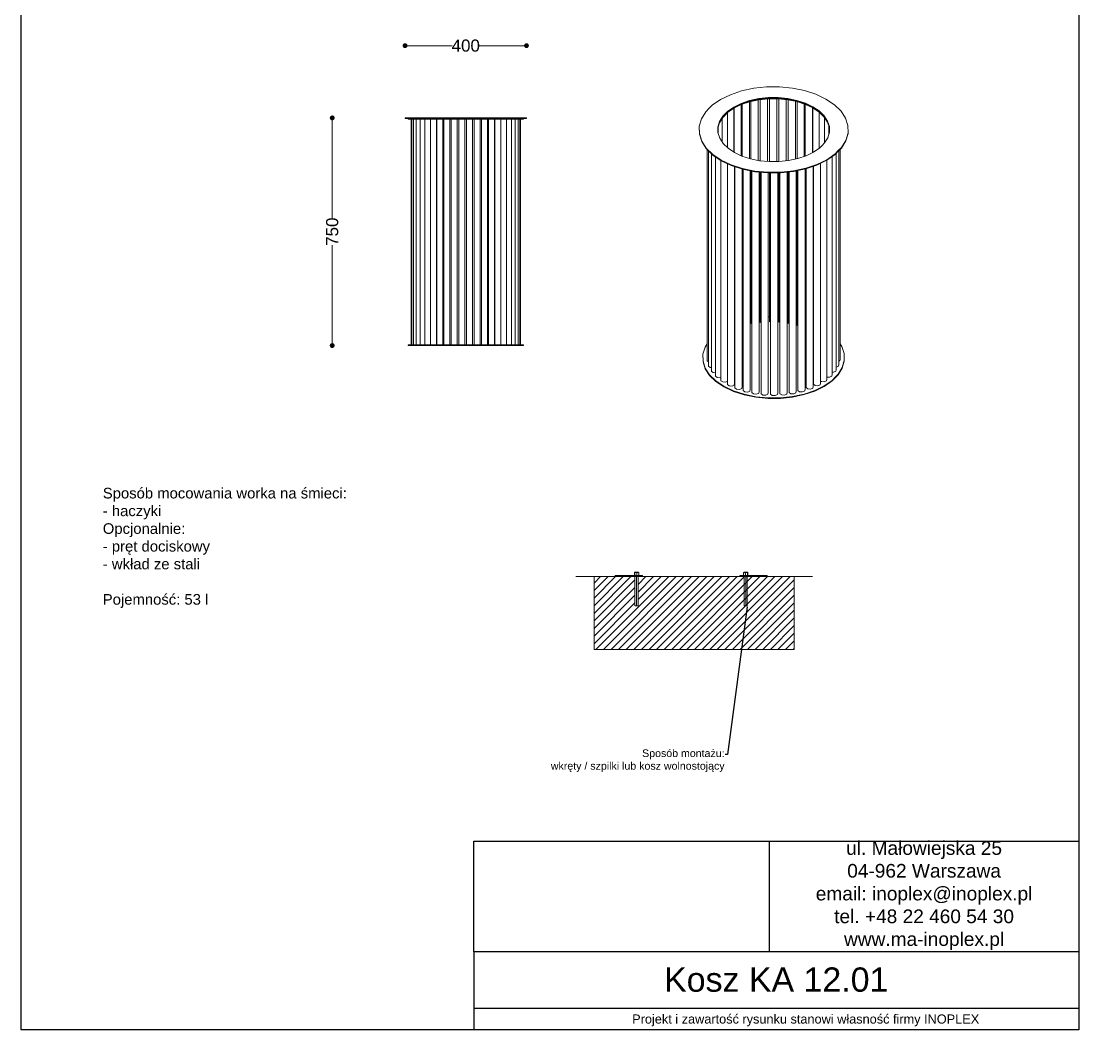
# Model space of a CAD drawing. Header units: millimetres. Extents: x 10346 to 13832, y 18098 to 23546.
# Drawn here: x 10346 to 13832, y 18098 to 21422 of the extents above; entities that cross this region are included whole.
import ezdxf
from ezdxf import colors
from ezdxf.entities.mleader import LeaderData, LeaderLine
from ezdxf.math import Vec2, Vec3

# ---------------------------------------------------------------- set-up
doc = ezdxf.new("R2010")
doc.units = ezdxf.units.MM
doc.header["$LTSCALE"] = 3
for name, color, linetype in [('0 @ 1', 7, 'Continuous'), ('Konstrukcja - Stropy', 7, 'Continuous'), ('Konstrukcja - Słupy', 7, 'Continuous'), ('kosz dno', 7, 'Continuous'), ('kosz pierscien górny', 7, 'Continuous')]:
    doc.layers.add(name, color=color, linetype=linetype)
for name, color, linetype, lineweight in [('Konstrukcja - Stropy_Nr_pióra__1', 7, 'Continuous', 13), ('Konstrukcja - Słupy_Nr_pióra__1', 7, 'Continuous', 13), ('kosz dno_Nr_pióra__1', 7, 'Continuous', 13), ('kosz pierscien górny_Nr_pióra__1', 7, 'Continuous', 13), ('Krawędzie widoczneARTUR', 7, 'Continuous', 50), ('stal', 7, 'Continuous', 20)]:
    doc.layers.add(name, color=color, linetype=linetype, lineweight=lineweight)
doc.styles.get("Standard").update_dxf_attribs({"font": 'arial.ttf'})
doc.dimstyles.new('MATEUSZ 2', dxfattribs={"dimtxt": 40, "dimasz": 16, "dimexe": 0.18, "dimexo": 0.0625, "dimgap": 0.09, "dimtad": 0, "dimdec": 0, "dimdsep": 46, "dimtxsty": 'Standard', "dimblk": 'DOT', "dimcen": 0.09, "dimse1": 1, "dimse2": 1, "dimadec": 0, "dimazin": 0, "dimtfac": 1, "dimtdec": 0, "dimtofl": 0, "dimtmove": 0, "dimatfit": 3, "dimfxl": 0, "dimtolj": 1, "dimtzin": 0, "dimlwd": 9, "dimlwe": 9, "dimarcsym": 0})
picture_1 = doc.add_image_def('image1.png', size_in_pixel=(179, 67))

# ---------------------------------------------------------------- blocks, each defined once
blk = doc.blocks.new('ElemPrzekroju_2')
at = {"layer": 'Konstrukcja - Słupy_Nr_pióra__1', "linetype": 'Continuous'}
blk.add_line((20868, 7231.4), (20868, 7115.8), dxfattribs=at)
blk = doc.blocks.new('ElemPrzekroju_3')
at = {"layer": 'Konstrukcja - Słupy_Nr_pióra__1', "linetype": 'Continuous'}
blk.add_line((20889, 7246), (20889, 7101.1), dxfattribs=at)
blk = doc.blocks.new('ElemPrzekroju_4')
at = {"layer": 'Konstrukcja - Słupy_Nr_pióra__1', "linetype": 'Continuous'}
for p, q in [((20913.2, 7257.8), (20913.2, 7089.3)), ((20889.6, 7246.2), (20889.6, 7100.7))]:
    blk.add_line(p, q, dxfattribs=at)
blk = doc.blocks.new('ElemPrzekroju_5')
at = {"layer": 'Konstrukcja - Słupy_Nr_pióra__1', "linetype": 'Continuous'}
for p, q in [((20916.4, 7258.9), (20916.4, 7088)), ((20940, 7266.8), (20940, 7080.3)), ((20916.4, 7045.5), (20916.4, 6530.8))]:
    blk.add_line(p, q, dxfattribs=at)
blk = doc.blocks.new('ElemPrzekroju_6')
at = {"layer": 'Konstrukcja - Słupy_Nr_pióra__1', "linetype": 'Continuous'}
for p, q in [((20945.3, 7268), (20945.3, 7078.8)), ((20968.9, 7273.1), (20968.9, 7074)), ((20945.3, 7039.5), (20945.3, 6537.5))]:
    blk.add_line(p, q, dxfattribs=at)
blk = doc.blocks.new('ElemPrzekroju_7')
at = {"layer": 'Konstrukcja - Słupy_Nr_pióra__1', "linetype": 'Continuous'}
for p, q in [((20975.6, 7274), (20975.6, 7072.8)), ((20999.2, 7276.5), (20999.2, 7070.5)), ((20975.6, 7035.2), (20975.6, 6541.6))]:
    blk.add_line(p, q, dxfattribs=at)
blk = doc.blocks.new('ElemPrzekroju_8')
at = {"layer": 'Konstrukcja - Słupy_Nr_pióra__1', "linetype": 'Continuous'}
for p, q in [((21006.6, 7276.9), (21006.6, 7069.9)), ((21030.2, 7277), (21030.2, 7070)), ((21006.6, 7032.8), (21006.6, 6543.1))]:
    blk.add_line(p, q, dxfattribs=at)
blk = doc.blocks.new('ElemPrzekroju_9')
at = {"layer": 'Konstrukcja - Słupy_Nr_pióra__1', "linetype": 'Continuous'}
for p, q in [((21037.6, 7276.7), (21037.6, 7070.1)), ((21061.2, 7274.4), (21061.2, 7072.6)), ((21037.6, 7032.9), (21037.6, 6541.9))]:
    blk.add_line(p, q, dxfattribs=at)
blk = doc.blocks.new('ElemPrzekroju_10')
at = {"layer": 'Konstrukcja - Słupy_Nr_pióra__1', "linetype": 'Continuous'}
for p, q in [((21068, 7273.6), (21068, 7073.3)), ((21091.6, 7268.8), (21091.6, 7078.2)), ((21068, 7035.6), (21068, 6538))]:
    blk.add_line(p, q, dxfattribs=at)
blk = doc.blocks.new('ElemPrzekroju_11')
at = {"layer": 'Konstrukcja - Słupy_Nr_pióra__1', "linetype": 'Continuous'}
for p, q in [((21097.1, 7267.6), (21097.1, 7079.4)), ((21120.7, 7259.9), (21120.7, 7087.1)), ((21097.1, 7039.9), (21097.1, 6531.6))]:
    blk.add_line(p, q, dxfattribs=at)
blk = doc.blocks.new('ElemPrzekroju_12')
at = {"layer": 'Konstrukcja - Słupy_Nr_pióra__1', "linetype": 'Continuous'}
for p, q in [((21124.1, 7258.8), (21124.1, 7088.3)), ((21147.7, 7247.7), (21147.7, 7099.4)), ((21124.1, 7045.7), (21124.1, 6522.8))]:
    blk.add_line(p, q, dxfattribs=at)
blk = doc.blocks.new('ElemPrzekroju_13')
at = {"layer": 'Konstrukcja - Słupy_Nr_pióra__1', "linetype": 'Continuous'}
blk.add_line((21148.6, 7247.3), (21148.6, 7099.8), dxfattribs=at)
blk = doc.blocks.new('ElemPrzekroju_14')
at = {"layer": 'Konstrukcja - Słupy_Nr_pióra__1', "linetype": 'Continuous'}
blk.add_line((21170, 7233), (21170, 7114.1), dxfattribs=at)
blk = doc.blocks.new('ElemPrzekroju_15')
at = {"layer": 'Konstrukcja - Słupy_Nr_pióra__1', "linetype": 'Continuous'}
blk.add_line((21187.7, 7215.1), (21187.7, 7131.4), dxfattribs=at)
blk = doc.blocks.new('ElemPrzekroju_16')
at = {"layer": 'Konstrukcja - Słupy_Nr_pióra__1', "linetype": 'Continuous'}
blk.add_line((21201.4, 7188.3), (21201.4, 7158.8), dxfattribs=at)
blk = doc.blocks.new('ElemPrzekroju_17')
at = {"layer": 'Konstrukcja - Słupy_Nr_pióra__1', "linetype": 'Continuous'}
blk.add_line((21239.5, 7110.7), (21239.5, 6419.3), dxfattribs=at)
blk = doc.blocks.new('ElemPrzekroju_18')
at = {"layer": 'Konstrukcja - Słupy_Nr_pióra__1', "linetype": 'Continuous'}
blk.add_line((21235.1, 7106.2), (21235.1, 6401.6), dxfattribs=at)
blk = doc.blocks.new('ElemPrzekroju_19')
at = {"layer": 'Konstrukcja - Słupy_Nr_pióra__1', "linetype": 'Continuous'}
blk.add_line((21226.2, 7097.1), (21226.2, 6384.5), dxfattribs=at)
blk = doc.blocks.new('ElemPrzekroju_20')
at = {"layer": 'Konstrukcja - Słupy_Nr_pióra__1', "linetype": 'Continuous'}
blk.add_line((21212.9, 7086.7), (21212.9, 6368.3), dxfattribs=at)
blk = doc.blocks.new('ElemPrzekroju_21')
at = {"layer": 'Konstrukcja - Słupy_Nr_pióra__1', "linetype": 'Continuous'}
blk.add_line((21195.6, 7074.7), (21195.6, 6353.5), dxfattribs=at)
blk = doc.blocks.new('ElemPrzekroju_22')
at = {"layer": 'Konstrukcja - Słupy_Nr_pióra__1', "linetype": 'Continuous'}
for p, q in [((21151, 7054.6), (21151, 6336.5)), ((21174.6, 7064.3), (21174.6, 6340.3))]:
    blk.add_line(p, q, dxfattribs=at)
blk = doc.blocks.new('ElemPrzekroju_23')
at = {"layer": 'Konstrukcja - Słupy_Nr_pióra__1', "linetype": 'Continuous'}
for p, q in [((21126.8, 7046.4), (21126.8, 6325.3)), ((21150.4, 7054.4), (21150.4, 6329))]:
    blk.add_line(p, q, dxfattribs=at)
blk = doc.blocks.new('ElemPrzekroju_24')
at = {"layer": 'Konstrukcja - Słupy_Nr_pióra__1', "linetype": 'Continuous'}
for p, q in [((21100, 7040.5), (21100, 6316.2)), ((21123.6, 7045.6), (21123.6, 6320))]:
    blk.add_line(p, q, dxfattribs=at)
blk = doc.blocks.new('ElemPrzekroju_25')
at = {"layer": 'Konstrukcja - Słupy_Nr_pióra__1', "linetype": 'Continuous'}
for p, q in [((21071.1, 7035.9), (21071.1, 6309.6)), ((21094.7, 7039.4), (21094.7, 6313.3))]:
    blk.add_line(p, q, dxfattribs=at)
blk = doc.blocks.new('ElemPrzekroju_26')
at = {"layer": 'Konstrukcja - Słupy_Nr_pióra__1', "linetype": 'Continuous'}
for p, q in [((21040.8, 7032.9), (21040.8, 6305.5)), ((21064.4, 7035.2), (21064.4, 6309.2))]:
    blk.add_line(p, q, dxfattribs=at)
blk = doc.blocks.new('ElemPrzekroju_27')
at = {"layer": 'Konstrukcja - Słupy_Nr_pióra__1', "linetype": 'Continuous'}
for p, q in [((21009.8, 7032.8), (21009.8, 6304)), ((21033.4, 7032.9), (21033.4, 6307.8))]:
    blk.add_line(p, q, dxfattribs=at)
blk = doc.blocks.new('ElemPrzekroju_28')
at = {"layer": 'Konstrukcja - Słupy_Nr_pióra__1', "linetype": 'Continuous'}
for p, q in [((20978.7, 7034.9), (20978.7, 6305.2)), ((21002.3, 7032.8), (21002.3, 6308.9))]:
    blk.add_line(p, q, dxfattribs=at)
blk = doc.blocks.new('ElemPrzekroju_29')
at = {"layer": 'Konstrukcja - Słupy_Nr_pióra__1', "linetype": 'Continuous'}
for p, q in [((20948.3, 7038.8), (20948.3, 6309)), ((20972, 7035.5), (20972, 6312.8))]:
    blk.add_line(p, q, dxfattribs=at)
blk = doc.blocks.new('ElemPrzekroju_30')
at = {"layer": 'Konstrukcja - Słupy_Nr_pióra__1', "linetype": 'Continuous'}
for p, q in [((20919.3, 7044.8), (20919.3, 6315.4)), ((20942.9, 7040), (20942.9, 6319.2))]:
    blk.add_line(p, q, dxfattribs=at)
blk = doc.blocks.new('ElemPrzekroju_31')
at = {"layer": 'Konstrukcja - Słupy_Nr_pióra__1', "linetype": 'Continuous'}
for p, q in [((20892.2, 7053.4), (20892.2, 6324.3)), ((20915.8, 7045.7), (20915.8, 6328))]:
    blk.add_line(p, q, dxfattribs=at)
blk = doc.blocks.new('ElemPrzekroju_32')
at = {"layer": 'Konstrukcja - Słupy_Nr_pióra__1', "linetype": 'Continuous'}
for p, q in [((20867.7, 7063.3), (20867.7, 6335.3)), ((20891.4, 7053.7), (20891.4, 6339))]:
    blk.add_line(p, q, dxfattribs=at)
blk = doc.blocks.new('ElemPrzekroju_33')
at = {"layer": 'Konstrukcja - Słupy_Nr_pióra__1', "linetype": 'Continuous'}
blk.add_line((20846.4, 7073.6), (20846.4, 6348.3), dxfattribs=at)
blk = doc.blocks.new('ElemPrzekroju_34')
at = {"layer": 'Konstrukcja - Słupy_Nr_pióra__1', "linetype": 'Continuous'}
blk.add_line((20828.7, 7085.5), (20828.7, 6363), dxfattribs=at)
blk = doc.blocks.new('ElemPrzekroju_35')
at = {"layer": 'Konstrukcja - Słupy_Nr_pióra__1', "linetype": 'Continuous'}
blk.add_line((20815, 7096.2), (20815, 6379), dxfattribs=at)
blk = doc.blocks.new('ElemPrzekroju_36')
at = {"layer": 'Konstrukcja - Słupy_Nr_pióra__1', "linetype": 'Continuous'}
blk.add_line((20805.6, 7105.4), (20805.6, 6396), dxfattribs=at)
blk = doc.blocks.new('ElemPrzekroju_37')
at = {"layer": 'Konstrukcja - Słupy_Nr_pióra__1', "linetype": 'Continuous'}
blk.add_line((20800.7, 7110.2), (20800.7, 6413.7), dxfattribs=at)
blk = doc.blocks.new('ElemPrzekroju_38')
at = {"layer": 'Konstrukcja - Słupy_Nr_pióra__1', "linetype": 'Continuous'}
blk.add_line((20800.4, 7110.4), (20800.4, 6431.5), dxfattribs=at)
blk = doc.blocks.new('ElemPrzekroju_39')
at = {"layer": 'Konstrukcja - Słupy_Nr_pióra__1', "linetype": 'Continuous'}
blk.add_line((20837.4, 7184.1), (20837.4, 7162.3), dxfattribs=at)
blk = doc.blocks.new('ElemPrzekroju_40')
at = {"layer": 'Konstrukcja - Słupy_Nr_pióra__1', "linetype": 'Continuous'}
blk.add_line((20850.7, 7212.9), (20850.7, 7134.3), dxfattribs=at)
blk = doc.blocks.new('ElemPrzekroju_41')
at = {"layer": 'kosz dno_Nr_pióra__1', "linetype": 'Continuous'}
for p, q in [((20975.6, 6556.6), (20972, 6556.2)), ((21006.6, 6559), (21002.3, 6558.9)), ((21037.6, 6559.1), (21033.4, 6559.1)), ((21068, 6556.2), (21064.4, 6556.6)), ((20892.2, 6519.8), (20891.4, 6520.5)), ((20916.4, 6545.4), (20915.8, 6545.2)), ((20919.3, 6528.7), (20916.4, 6530.8)), ((20945.3, 6552), (20942.9, 6551.5)), ((20948.3, 6535.2), (20945.3, 6537.5)), ((20978.7, 6539.3), (20975.6, 6541.6)), ((21009.8, 6540.7), (21006.6, 6543.1)), ((21040.8, 6539.5), (21037.6, 6541.9)), ((21071.1, 6535.8), (21068, 6538)), ((21097.1, 6551.5), (21094.7, 6551.9)), ((21100, 6529.5), (21097.1, 6531.6)), ((21124.1, 6545.1), (21123.6, 6545.3)), ((21126.8, 6520.9), (21124.1, 6522.8)), ((21151, 6510.1), (21150.4, 6510.5)), ((20793.9, 6459.1), (20787.1, 6436.1)), ((20800.4, 6469.7), (20793.9, 6459.1)), ((21245.1, 6461.1), (21239.5, 6469.8)), ((21252.5, 6438.1), (21245.1, 6461.1)), ((20787.1, 6436.1), (20787.4, 6412.7)), ((20787.1, 6434.1), (20787.1, 6436.1)), ((20787.1, 6434.1), (20787.4, 6410.7)), ((20787.4, 6412.7), (20794.8, 6389.7)), ((20800.7, 6431.4), (20800.4, 6431.6)), ((20805.6, 6410.1), (20800.7, 6413.7)), ((21238.4, 6413.9), (21235.1, 6412.5)), ((21239.5, 6419.3), (21238.4, 6413.9)), ((21246.1, 6391.7), (21252.8, 6414.8)), ((21246.1, 6389.7), (21252.8, 6412.7)), ((21252.8, 6414.8), (21252.5, 6438.1)), ((21252.8, 6412.7), (21252.8, 6414.8)), ((20787.4, 6410.7), (20794.8, 6387.7)), ((20794.8, 6389.7), (20809, 6367.8)), ((20794.8, 6387.7), (20809, 6365.8)), ((20811.3, 6391.8), (20805.6, 6396)), ((20815, 6391.5), (20811.3, 6391.8)), ((20820.7, 6374.8), (20815, 6379)), ((21225, 6379.1), (21217.6, 6375.8)), ((21226.2, 6384.5), (21225, 6379.1)), ((21226.6, 6392.9), (21226.2, 6393)), ((21234, 6396.2), (21226.6, 6392.9)), ((21232.4, 6369.7), (21246.1, 6391.7)), ((21232.4, 6367.7), (21246.1, 6389.7)), ((21235.1, 6401.6), (21234, 6396.2)), ((20809, 6367.8), (20829.7, 6347.6)), ((20809, 6365.8), (20829.7, 6345.6)), ((20828.7, 6374.2), (20820.7, 6374.8)), ((20834.4, 6358.7), (20828.7, 6363)), ((20829.7, 6347.6), (20856.1, 6329.9)), ((20829.7, 6345.6), (20856.1, 6327.8)), ((20843.7, 6358.1), (20834.4, 6358.7)), ((20846.4, 6359.3), (20843.7, 6358.1)), ((20852.2, 6344), (20846.4, 6348.3)), ((20861.5, 6343.4), (20852.2, 6344)), ((20867.7, 6346.2), (20861.5, 6343.4)), ((21177.7, 6345.5), (21174.6, 6347.8)), ((21187, 6344.8), (21177.7, 6345.5)), ((21186.4, 6331.3), (21212.4, 6349.3)), ((21186.4, 6329.3), (21212.4, 6347.3)), ((21194.4, 6348.1), (21187, 6344.8)), ((21195.6, 6353.5), (21194.4, 6348.1)), ((21204.4, 6359.7), (21195.6, 6360.3)), ((21211.7, 6363), (21204.4, 6359.7)), ((21212.9, 6368.3), (21211.7, 6363)), ((21212.4, 6349.3), (21222.4, 6359.5)), ((21212.4, 6347.3), (21222.4, 6357.5)), ((21217.6, 6375.8), (21212.9, 6376.2)), ((21222.4, 6359.5), (21232.4, 6369.7)), ((21222.4, 6357.5), (21232.4, 6367.7)), ((20856.1, 6329.9), (20887.5, 6315)), ((20856.1, 6327.8), (20887.5, 6313)), ((20873.5, 6331), (20867.7, 6335.3)), ((20882.8, 6330.4), (20873.5, 6331)), ((20890.2, 6333.7), (20882.8, 6330.4)), ((20887.5, 6315), (20922.9, 6303.4)), ((20887.5, 6313), (20922.9, 6301.4)), ((20891.4, 6339), (20890.2, 6333.7)), ((20898, 6320), (20892.2, 6324.3)), ((20907.3, 6319.4), (20898, 6320)), ((20914.7, 6322.7), (20907.3, 6319.4)), ((20915.8, 6328), (20914.7, 6322.7)), ((20925.1, 6311.2), (20919.3, 6315.4)), ((20934.4, 6310.5), (20925.1, 6311.2)), ((20941.7, 6313.8), (20934.4, 6310.5)), ((20942.9, 6319.2), (20941.7, 6313.8)), ((20954.1, 6304.8), (20948.3, 6309)), ((20972, 6312.8), (20970.8, 6307.4)), ((21002.3, 6308.9), (21001.2, 6303.6)), ((21064.4, 6309.2), (21063.3, 6303.9)), ((21076.8, 6305.3), (21071.1, 6309.6)), ((21094.7, 6313.3), (21093.5, 6308)), ((21105.7, 6312), (21100, 6316.2)), ((21115, 6311.3), (21105.7, 6312)), ((21122.4, 6314.6), (21115, 6311.3)), ((21120.3, 6304.3), (21155.4, 6316.2)), ((21120.3, 6302.3), (21155.4, 6314.1)), ((21123.6, 6320), (21122.4, 6314.6)), ((21132.5, 6321.1), (21126.8, 6325.3)), ((21141.9, 6320.4), (21132.5, 6321.1)), ((21149.2, 6323.7), (21141.9, 6320.4)), ((21150.4, 6329), (21149.2, 6323.7)), ((21156.7, 6332.3), (21151, 6336.5)), ((21155.4, 6316.2), (21186.4, 6331.3)), ((21155.4, 6314.1), (21186.4, 6329.3)), ((21166, 6331.6), (21156.7, 6332.3)), ((21173.4, 6334.9), (21166, 6331.6)), ((21174.6, 6340.3), (21173.4, 6334.9)), ((20922.9, 6303.4), (20961.3, 6295.6)), ((20922.9, 6301.4), (20961.3, 6293.6)), ((20963.4, 6304.1), (20954.1, 6304.8)), ((20961.3, 6295.6), (21001.4, 6291.7)), ((20961.3, 6293.6), (21001.4, 6289.7)), ((20970.8, 6307.4), (20963.4, 6304.1)), ((20984.5, 6301), (20978.7, 6305.2)), ((20993.8, 6300.3), (20984.5, 6301)), ((21001.2, 6303.6), (20993.8, 6300.3)), ((21001.4, 6291.7), (21042.1, 6291.9)), ((21001.4, 6289.7), (21042.1, 6289.9)), ((21015.5, 6299.8), (21009.8, 6304)), ((21024.8, 6299.1), (21015.5, 6299.8)), ((21032.2, 6302.4), (21024.8, 6299.1)), ((21033.4, 6307.8), (21032.2, 6302.4)), ((21046.6, 6301.2), (21040.8, 6305.5)), ((21042.1, 6291.9), (21082.2, 6296.1)), ((21042.1, 6289.9), (21082.2, 6294.1)), ((21055.9, 6300.6), (21046.6, 6301.2)), ((21063.3, 6303.9), (21055.9, 6300.6)), ((21086.1, 6304.7), (21076.8, 6305.3)), ((21082.2, 6296.1), (21120.3, 6304.3)), ((21082.2, 6294.1), (21120.3, 6302.3)), ((21093.5, 6308), (21086.1, 6304.7))]:
    blk.add_line(p, q, dxfattribs=at)
blk = doc.blocks.new('ElemPrzekroju_42')
at = {"layer": 'kosz pierscien górny_Nr_pióra__1', "linetype": 'Continuous'}
for p, q in [((20888.6, 7245.8), (20913, 7257.7)), ((20913, 7257.7), (20940.8, 7267.1)), ((20940.8, 7267.1), (20970.9, 7273.5)), ((20970.9, 7273.5), (21002.5, 7276.9)), ((21002.5, 7276.9), (21034.6, 7277)), ((21034.6, 7277), (21066.3, 7273.9)), ((21066.3, 7273.9), (21096.6, 7267.8)), ((21096.6, 7267.8), (21124.6, 7258.7)), ((21124.6, 7258.7), (21149.4, 7246.9)), ((20841.5, 7198.1), (20852.3, 7215.5)), ((20852.3, 7215.5), (20860.2, 7223.5)), ((20860.2, 7223.5), (20868.1, 7231.5)), ((20868.1, 7231.5), (20888.6, 7245.8)), ((21149.4, 7246.9), (21170.2, 7232.9)), ((21170.2, 7232.9), (21186.5, 7216.9)), ((21186.5, 7216.9), (21197.7, 7199.7)), ((20836.2, 7180.1), (20841.5, 7198.1)), ((21197.7, 7199.7), (21203.6, 7181.5)), ((21203.6, 7181.5), (21203.8, 7166.9))]:
    blk.add_line(p, q, dxfattribs=at)
blk = doc.blocks.new('ElemPrzekroju_43')
at = {"layer": 'Konstrukcja - Stropy_Nr_pióra__1', "linetype": 'Continuous'}
for p, q in [((20844.8, 7274.5), (20877.4, 7290.5)), ((20877.4, 7290.5), (20914.4, 7303)), ((20914.4, 7303), (20954.5, 7311.5)), ((20954.5, 7311.5), (20996.7, 7316)), ((20996.7, 7316), (21039.5, 7316.2)), ((21039.5, 7316.2), (21081.8, 7312.1)), ((21081.8, 7312.1), (21122.2, 7303.9)), ((21122.2, 7303.9), (21159.5, 7291.7)), ((21159.5, 7291.7), (21192.5, 7276.1)), ((20806.9, 7244.9), (20817.5, 7255.6)), ((20817.5, 7255.6), (20844.8, 7274.5)), ((20888.6, 7249.8), (20868.1, 7235.5)), ((20913, 7261.7), (20888.6, 7249.8)), ((20913, 7259.7), (20888.6, 7247.8)), ((20940.8, 7271.1), (20913, 7261.7)), ((20940.8, 7269.1), (20913, 7259.7)), ((20970.9, 7277.5), (20940.8, 7271.1)), ((20970.9, 7275.5), (20940.8, 7269.1)), ((21002.5, 7280.9), (20970.9, 7277.5)), ((21002.5, 7278.9), (20970.9, 7275.5)), ((21034.6, 7281), (21002.5, 7280.9)), ((21034.6, 7279), (21002.5, 7278.9)), ((21066.3, 7278), (21034.6, 7281)), ((21066.3, 7275.9), (21034.6, 7279)), ((21096.6, 7271.8), (21066.3, 7278)), ((21096.6, 7269.8), (21066.3, 7275.9)), ((21124.6, 7262.7), (21096.6, 7271.8)), ((21124.6, 7260.7), (21096.6, 7269.8)), ((21149.4, 7250.9), (21124.6, 7262.7)), ((21149.4, 7248.9), (21124.6, 7260.7)), ((21170.2, 7236.9), (21149.4, 7250.9)), ((21192.5, 7276.1), (21220.3, 7257.3)), ((21220.3, 7257.3), (21242, 7236.1)), ((20782, 7211), (20796.3, 7234.1)), ((20796.3, 7234.1), (20806.9, 7244.9)), ((20852.3, 7219.5), (20841.5, 7202.1)), ((20852.3, 7217.5), (20841.5, 7200.1)), ((20860.2, 7227.5), (20852.3, 7219.5)), ((20860.2, 7225.5), (20852.3, 7217.5)), ((20868.1, 7235.5), (20860.2, 7227.5)), ((20868.1, 7233.5), (20860.2, 7225.5)), ((20888.6, 7247.8), (20868.1, 7233.5)), ((21170.2, 7234.9), (21149.4, 7248.9)), ((21186.5, 7221), (21170.2, 7236.9)), ((21186.5, 7219), (21170.2, 7234.9)), ((21197.7, 7203.7), (21186.5, 7221)), ((21197.7, 7201.7), (21186.5, 7219)), ((21242, 7236.1), (21257, 7213.1)), ((20774.9, 7186.7), (20782, 7211)), ((20775.2, 7162.1), (20774.9, 7186.7)), ((20774.9, 7186.7), (20774.9, 7184.7)), ((20775.2, 7160.1), (20774.9, 7184.7)), ((20841.5, 7202.1), (20836.2, 7183.9)), ((20841.5, 7200.1), (20836.2, 7182)), ((20836.2, 7183.9), (20836.4, 7165.4)), ((21203.6, 7185.5), (21197.7, 7203.7)), ((21203.6, 7183.5), (21197.7, 7201.7)), ((21203.8, 7167.1), (21203.6, 7185.5)), ((21203.8, 7167), (21203.6, 7183.5)), ((21257, 7213.1), (21264.8, 7188.9)), ((21264.8, 7188.9), (21265.1, 7164.3)), ((20783, 7137.9), (20775.2, 7162.1)), ((20783, 7135.9), (20775.2, 7160.1)), ((20836.4, 7165.4), (20842.2, 7147.3)), ((20842.2, 7147.3), (20853.5, 7130)), ((21187.7, 7131.5), (21198.5, 7148.9)), ((21198.5, 7148.9), (21203.8, 7167.1)), ((21265.1, 7164.3), (21258, 7140)), ((21265.1, 7162.3), (21258, 7138)), ((21265.1, 7164.3), (21265.1, 7162.3)), ((20797.9, 7114.8), (20783, 7137.9)), ((20797.9, 7112.8), (20783, 7135.9)), ((20819.7, 7093.6), (20797.9, 7114.8)), ((20819.7, 7091.6), (20797.9, 7112.8)), ((20853.5, 7130), (20869.7, 7114.1)), ((20869.7, 7114.1), (20890.6, 7100)), ((21151.4, 7101.2), (21171.9, 7115.4)), ((21171.9, 7115.4), (21179.8, 7123.4)), ((21179.8, 7123.4), (21187.7, 7131.5)), ((21243.6, 7116.8), (21233.1, 7106.1)), ((21243.6, 7114.8), (21233.1, 7104.1)), ((21258, 7140), (21243.6, 7116.8)), ((21258, 7138), (21243.6, 7114.8)), ((20847.5, 7074.9), (20819.7, 7093.6)), ((20847.5, 7072.9), (20819.7, 7091.6)), ((20880.5, 7059.2), (20847.5, 7074.9)), ((20890.6, 7100), (20915.4, 7088.3)), ((20915.4, 7088.3), (20943.3, 7079.2)), ((20943.3, 7079.2), (20973.6, 7073)), ((21069.1, 7073.4), (21099.2, 7079.9)), ((21099.2, 7079.9), (21126.9, 7089.2)), ((21126.9, 7089.2), (21151.4, 7101.2)), ((21195.2, 7076.4), (21162.6, 7060.5)), ((21222.5, 7095.4), (21195.2, 7076.4)), ((21222.5, 7093.4), (21195.2, 7074.4)), ((21233.1, 7106.1), (21222.5, 7095.4)), ((21233.1, 7104.1), (21222.5, 7093.4)), ((20880.5, 7057.2), (20847.5, 7072.9)), ((20917.8, 7047.1), (20880.5, 7059.2)), ((20917.8, 7045.1), (20880.5, 7057.2)), ((20958.2, 7038.8), (20917.8, 7047.1)), ((20958.2, 7036.8), (20917.8, 7045.1)), ((20973.6, 7073), (21005.3, 7069.9)), ((21005.3, 7069.9), (21037.5, 7070.1)), ((21037.5, 7070.1), (21069.1, 7073.4)), ((21125.6, 7048), (21085.5, 7039.4)), ((21125.6, 7046), (21085.5, 7037.4)), ((21162.6, 7060.5), (21125.6, 7048)), ((21162.6, 7058.5), (21125.6, 7046)), ((21195.2, 7074.4), (21162.6, 7058.5)), ((21000.4, 7034.8), (20958.2, 7038.8)), ((21000.4, 7032.8), (20958.2, 7036.8)), ((21043.3, 7034.9), (21000.4, 7034.8)), ((21043.3, 7032.9), (21000.4, 7032.8)), ((21085.5, 7039.4), (21043.3, 7034.9)), ((21085.5, 7037.4), (21043.3, 7032.9))]:
    blk.add_line(p, q, dxfattribs=at)
blk = doc.blocks.new('_Dot')
at = {"color": 0, "linetype": 'ByBlock', "lineweight": -2}
blk.add_line((-0.5, 0), (-1, 0), dxfattribs=at)
at = {"color": 0, "linetype": 'ByBlock', "const_width": 0.5}
blk.add_lwpolyline([(-0.25, 0, 1), (0.25, 0, 1)], format="xyb", close=True, dxfattribs=at)
blk = doc.blocks.new('*D59')
at = {"color": 0, "lineweight": 9}
for p, q in [((11627.4, 21340.9), (11766.3, 21340.9)), ((11995.4, 21340.9), (11856.4, 21340.9))]:
    blk.add_line(p, q, dxfattribs=at)
at = {"layer": 'Defpoints', "color": 0}
for p in [(12011.4, 21340.9), (11611.4, 21103), (12011.4, 21103)]:
    blk.add_point(p, dxfattribs=at)
at = {"color": 0, "lineweight": 9, "xscale": 16, "yscale": 16, "zscale": 16, "rotation": 180}
blk.add_blockref('_Dot', (11611.4, 21340.9), dxfattribs=at)
at = {"color": 0, "lineweight": 9, "xscale": 16, "yscale": 16, "zscale": 16}
blk.add_blockref('_Dot', (12011.4, 21340.9), dxfattribs=at)
at = {"color": 0, "insert": (11811.4, 21340.9), "char_height": 40, "attachment_point": 5}
blk.add_mtext('\\A1;400', dxfattribs=at)
blk = doc.blocks.new('*D60')
at = {"color": 0, "lineweight": 9}
for p, q in [((11371.4, 21087), (11371.4, 20772.1)), ((11371.4, 20369), (11371.4, 20684))]:
    blk.add_line(p, q, dxfattribs=at)
at = {"layer": 'Defpoints', "color": 0}
for p in [(11611.4, 21103), (11371.4, 20353), (11611.4, 20353)]:
    blk.add_point(p, dxfattribs=at)
at = {"color": 0, "lineweight": 9, "xscale": 16, "yscale": 16, "zscale": 16}
for p, rotation in [((11371.4, 21103), 90), ((11371.4, 20353), 270)]:
    blk.add_blockref('_Dot', p, dxfattribs=dict(at, rotation=rotation))
at = {"color": 0, "insert": (11371.4, 20728), "char_height": 40, "attachment_point": 5, "rotation": 90}
blk.add_mtext('\\A1;750', dxfattribs=at)

msp = doc.modelspace()

# ---------------------------------------------------------------- hatches: boundary and pattern name
at = {"lineweight": 9}
h = msp.add_hatch(dxfattribs=at)
h.set_pattern_fill('JIS_WOOD', color=256, scale=25)
h.set_pattern_definition([(45, (9792.212, 17628.812), (-12.5, 12.5), [])])
h.paths.add_polyline_path([(12748.7, 19591.8), (12734, 19591.8), (12394, 19591.8), (12379.3, 19591.8), (12379.3, 19495.7), (12369, 19495.8), (12369, 19591.8), (12314, 19591.8), (12234, 19591.8), (12234, 19351.8), (12894, 19351.8), (12894, 19591.8), (12814, 19591.8), (12759, 19591.8), (12759, 19591.8), (12748.7, 19591.8)])

# ---------------------------------------------------------------- linework, layer by layer
for p, q in [((12314, 19591.8), (12174, 19591.8)), ((12314, 19591.8), (12234, 19591.8)), ((12234, 19591.8), (12234, 19351.8)), ((12354, 19594.8), (12304, 19594.8)), ((12304, 19594.8), (12304, 19591.8)), ((12314, 19594.8), (12354, 19594.8)), ((12314, 19594.8), (12394, 19594.8)), ((12394, 19591.8), (12314, 19591.8)), ((12394, 19594.8), (12394, 19591.8)), ((12394, 19594.8), (12394, 19591.8)), ((12394, 19591.8), (12734, 19591.8)), ((12754, 19594.8), (12714, 19594.8)), ((12714, 19594.8), (12714, 19591.8)), ((12804, 19594.8), (12724, 19594.8)), ((12724, 19591.8), (12804, 19591.8)), ((12794, 19594.8), (12744, 19594.8)), ((12764, 19594.8), (12804, 19594.8)), ((12804, 19591.8), (12804, 19594.8)), ((12804, 19591.8), (12954, 19591.8)), ((12814, 19591.8), (12894, 19591.8)), ((12894, 19591.8), (12894, 19351.8)), ((12232.9, 19351.8), (12894, 19351.8))]:
    msp.add_line(p, q, dxfattribs=at)
for p, q in [((11837.6, 18355.6), (11837.6, 18720.2)), ((12031.5, 18720.2), (13831.5, 18720.2)), ((13831.5, 18720.2), (13831.5, 18355.6)), ((11837.6, 18355.6), (11837.6, 18098.5)), ((13831.5, 18355.6), (12031.5, 18355.6)), ((13831.3, 18169), (11837.6, 18169))]:
    msp.add_line(p, q)
msp.add_lwpolyline([(10346.4, 23546), (13831.5, 23546), (13831.5, 18098.5), (10346.4, 18098.5)], close=True)
at = {"layer": 'Konstrukcja - Stropy_Nr_pióra__1', "linetype": 'Continuous'}
for p, q in [((11611.4, 21103), (11611.4, 21101)), ((11617.4, 21103), (11611.4, 21103)), ((11617.4, 21101), (11611.4, 21101)), ((11629.4, 21103), (11617.4, 21103)), ((11629.4, 21101), (11617.4, 21101)), ((11646.9, 21103), (11629.4, 21103)), ((11646.9, 21101), (11629.4, 21101)), ((11669.4, 21103), (11646.9, 21103)), ((11669.4, 21101), (11646.9, 21101)), ((11696.2, 21103), (11669.4, 21103)), ((11696.2, 21101), (11669.4, 21101)), ((11726.5, 21103), (11696.2, 21103)), ((11726.5, 21101), (11696.2, 21101)), ((11759.4, 21103), (11726.5, 21103)), ((11759.4, 21101), (11726.5, 21101)), ((11793.9, 21103), (11759.4, 21103)), ((11793.9, 21101), (11759.4, 21101)), ((11828.8, 21103), (11793.9, 21103)), ((11828.8, 21101), (11793.9, 21101)), ((11863.3, 21103), (11828.8, 21103)), ((11863.3, 21101), (11828.8, 21101)), ((11896.2, 21103), (11863.3, 21103)), ((11896.2, 21101), (11863.3, 21101)), ((11926.5, 21103), (11896.2, 21103)), ((11926.5, 21101), (11896.2, 21101)), ((11953.3, 21103), (11926.5, 21103)), ((11953.3, 21101), (11926.5, 21101)), ((11975.8, 21103), (11953.3, 21103)), ((11975.8, 21101), (11953.3, 21101)), ((11993.3, 21103), (11975.8, 21103)), ((11993.3, 21101), (11975.8, 21101)), ((12005.3, 21103), (11993.3, 21103)), ((12005.3, 21101), (11993.3, 21101)), ((12011.4, 21103), (12005.3, 21103)), ((12011.4, 21101), (12005.3, 21101)), ((12011.4, 21103), (12011.4, 21101))]:
    msp.add_line(p, q, dxfattribs=at)
at = {"layer": 'Konstrukcja - Słupy_Nr_pióra__1', "linetype": 'Continuous'}
for p, q in [((11631.4, 21099), (11631.4, 20355)), ((11633.2, 21099), (11633.2, 20355)), ((11638.9, 21099), (11638.9, 20355)), ((11648.2, 21099), (11648.2, 20355)), ((11660.9, 21099), (11660.9, 20355)), ((11676.7, 21099), (11676.7, 20355)), ((11695.4, 21099), (11695.4, 20355)), ((11715.4, 21099), (11715.4, 20355)), ((11716.4, 21099), (11716.4, 20355)), ((11736.4, 21099), (11736.4, 20355)), ((11739.2, 21099), (11739.2, 20355)), ((11759.2, 21099), (11759.2, 20355)), ((11763.5, 21099), (11763.5, 20355)), ((11783.5, 21099), (11783.5, 20355)), ((11788.6, 21099), (11788.6, 20355)), ((11808.6, 21099), (11808.6, 20355)), ((11814.1, 21099), (11814.1, 20355)), ((11834.1, 21099), (11834.1, 20355)), ((11839.2, 21099), (11839.2, 20355)), ((11859.2, 21099), (11859.2, 20355)), ((11863.5, 21099), (11863.5, 20355)), ((11883.5, 21099), (11883.5, 20355)), ((11886.4, 21099), (11886.4, 20355)), ((11906.4, 21099), (11906.4, 20355)), ((11907.3, 21099), (11907.3, 20355)), ((11927.3, 21099), (11927.3, 20355)), ((11946, 21099), (11946, 20355)), ((11961.8, 21099), (11961.8, 20355)), ((11974.5, 21099), (11974.5, 20355)), ((11983.8, 21099), (11983.8, 20355)), ((11989.5, 21099), (11989.5, 20355)), ((11991.4, 21099), (11991.4, 20355))]:
    msp.add_line(p, q, dxfattribs=at)
at = {"layer": 'kosz dno_Nr_pióra__1', "linetype": 'Continuous'}
for p, q in [((11621.4, 20355), (11627.1, 20355)), ((11621.4, 20353), (11621.4, 20355)), ((11627.1, 20355), (11638.5, 20355)), ((11638.5, 20355), (11655.1, 20355)), ((11655.1, 20355), (11676.5, 20355)), ((11676.5, 20355), (11702, 20355)), ((11702, 20355), (11730.7, 20355)), ((11730.7, 20355), (11762, 20355)), ((11762, 20355), (11794.7, 20355)), ((11794.7, 20355), (11828, 20355)), ((11828, 20355), (11860.7, 20355)), ((11860.7, 20355), (11892, 20355)), ((11892, 20355), (11920.7, 20355)), ((11920.7, 20355), (11946.2, 20355)), ((11946.2, 20355), (11967.6, 20355)), ((11967.6, 20355), (11984.2, 20355)), ((11984.2, 20355), (11995.6, 20355)), ((11995.6, 20355), (12001.4, 20355)), ((12001.4, 20353), (12001.4, 20355)), ((11621.4, 20353), (11627.1, 20353)), ((11627.1, 20353), (11638.5, 20353)), ((11638.5, 20353), (11655.1, 20353)), ((11655.1, 20353), (11676.5, 20353)), ((11676.5, 20353), (11702, 20353)), ((11702, 20353), (11730.7, 20353)), ((11730.7, 20353), (11762, 20353)), ((11762, 20353), (11794.7, 20353)), ((11794.7, 20353), (11828, 20353)), ((11828, 20353), (11860.7, 20353)), ((11860.7, 20353), (11892, 20353)), ((11892, 20353), (11920.7, 20353)), ((11920.7, 20353), (11946.2, 20353)), ((11946.2, 20353), (11967.6, 20353)), ((11967.6, 20353), (11984.2, 20353)), ((11984.2, 20353), (11995.6, 20353)), ((11995.6, 20353), (12001.4, 20353))]:
    msp.add_line(p, q, dxfattribs=at)
at = {"layer": 'kosz pierscien górny_Nr_pióra__1', "linetype": 'Continuous'}
for p, q in [((11621.4, 21099), (11621.4, 21101)), ((11621.4, 21099), (11627.1, 21099)), ((11627.1, 21099), (11638.5, 21099)), ((11638.5, 21099), (11655.1, 21099)), ((11655.1, 21099), (11676.5, 21099)), ((11676.5, 21099), (11702, 21099)), ((11702, 21099), (11730.7, 21099)), ((11730.7, 21099), (11762, 21099)), ((11762, 21099), (11794.7, 21099)), ((11794.7, 21099), (11828, 21099)), ((11828, 21099), (11860.7, 21099)), ((11860.7, 21099), (11892, 21099)), ((11892, 21099), (11920.7, 21099)), ((11920.7, 21099), (11946.2, 21099)), ((11946.2, 21099), (11967.6, 21099)), ((11967.6, 21099), (11984.2, 21099)), ((11984.2, 21099), (11995.6, 21099)), ((11995.6, 21099), (12001.4, 21099)), ((12001.4, 21099), (12001.4, 21101))]:
    msp.add_line(p, q, dxfattribs=at)
at = {"layer": 'Krawędzie widoczneARTUR', "lineweight": 9}
for p, q in [((12364, 19595.8), (12384.3, 19595.8)), ((12364, 19595.8), (12364, 19594.8)), ((12367.2, 19596.5), (12367.2, 19603.5)), ((12368, 19606), (12379.9, 19606)), ((12368.3, 19596.5), (12368.3, 19603.5)), ((12369.3, 19595.8), (12369.3, 19594.8)), ((12375.4, 19596.5), (12375.4, 19603.5)), ((12379.9, 19606), (12380.5, 19606)), ((12381.3, 19596.5), (12381.3, 19603.5)), ((12744, 19595.8), (12723.7, 19595.8)), ((12726.8, 19596.5), (12726.8, 19603.5)), ((12728.1, 19606), (12727.6, 19606)), ((12740.1, 19606), (12728.1, 19606)), ((12732.7, 19596.5), (12732.7, 19603.5)), ((12738.7, 19595.8), (12738.7, 19594.8)), ((12739.7, 19596.5), (12739.7, 19603.5)), ((12740.8, 19596.5), (12740.8, 19603.5)), ((12744, 19595.8), (12744, 19594.8))]:
    msp.add_line(p, q, dxfattribs=at)
at = {"layer": 'Krawędzie widoczneARTUR', "lineweight": 9, "flags": 128}
for points in [[(12367.2, 19603.5), (12367.3, 19603.9), (12367.3, 19604.2), (12367.3, 19604.5), (12367.4, 19604.8), (12367.4, 19605.1), (12367.5, 19605.3), (12367.5, 19605.4), (12367.6, 19605.6), (12367.6, 19605.7), (12367.7, 19605.7), (12367.7, 19605.8), (12367.8, 19605.8), (12367.9, 19605.8), (12367.9, 19605.7), (12368, 19605.7), (12368, 19605.6), (12368.1, 19605.5), (12368.1, 19605.3), (12368.2, 19605.1), (12368.2, 19604.8), (12368.3, 19604.5), (12368.3, 19604.2), (12368.3, 19603.9), (12368.3, 19603.5)], [(12367.2, 19596.5), (12367.2, 19596.5), (12367.2, 19596.5), (12367.3, 19596.4), (12367.3, 19596.4), (12367.3, 19596.4), (12367.3, 19596.3), (12367.3, 19596.3), (12367.3, 19596.3), (12367.3, 19596.2), (12367.3, 19596.2), (12367.3, 19596.2), (12367.3, 19596.1), (12367.3, 19596.1), (12367.3, 19596.1), (12367.3, 19596), (12367.3, 19596), (12367.3, 19596), (12367.3, 19596), (12367.3, 19595.9), (12367.4, 19595.9), (12367.4, 19595.9), (12367.4, 19595.8), (12367.4, 19595.8), (12367.4, 19595.8)], [(12368, 19606), (12367.8, 19605.9), (12367.7, 19605.7)], [(12368.3, 19603.5), (12368.5, 19603.9), (12368.7, 19604.2), (12368.9, 19604.5), (12369.1, 19604.8), (12369.4, 19605.1), (12369.7, 19605.3), (12370, 19605.4), (12370.4, 19605.6), (12370.7, 19605.7), (12371.1, 19605.7), (12371.5, 19605.8), (12371.8, 19605.8), (12372.2, 19605.8), (12372.6, 19605.7), (12372.9, 19605.7), (12373.3, 19605.6), (12373.6, 19605.5), (12374, 19605.3), (12374.3, 19605.1), (12374.6, 19604.8), (12374.8, 19604.5), (12375, 19604.2), (12375.2, 19603.9), (12375.4, 19603.5)], [(12368.3, 19596.5), (12368.3, 19596.5), (12368.3, 19596.5), (12368.4, 19596.4), (12368.4, 19596.4), (12368.4, 19596.4), (12368.4, 19596.3), (12368.4, 19596.3), (12368.4, 19596.3), (12368.4, 19596.2), (12368.4, 19596.2), (12368.4, 19596.2), (12368.4, 19596.1), (12368.4, 19596.1), (12368.4, 19596.1), (12368.4, 19596), (12368.4, 19596), (12368.4, 19596), (12368.4, 19596), (12368.4, 19595.9), (12368.4, 19595.9), (12368.4, 19595.9), (12368.5, 19595.8), (12368.5, 19595.8), (12368.5, 19595.8)], [(12375.4, 19596.5), (12375.4, 19596.5), (12375.4, 19596.5), (12375.4, 19596.4), (12375.4, 19596.4), (12375.3, 19596.4), (12375.3, 19596.3), (12375.3, 19596.3), (12375.3, 19596.3), (12375.3, 19596.2), (12375.3, 19596.2), (12375.3, 19596.2), (12375.3, 19596.1), (12375.3, 19596.1), (12375.3, 19596.1), (12375.3, 19596), (12375.3, 19596), (12375.3, 19596), (12375.3, 19596), (12375.3, 19595.9), (12375.3, 19595.9), (12375.3, 19595.9), (12375.3, 19595.8), (12375.3, 19595.8), (12375.3, 19595.8)], [(12381, 19604.1), (12380.9, 19604.4), (12380.7, 19604.7), (12380.5, 19604.9), (12380.3, 19605.1), (12380.1, 19605.3), (12379.9, 19605.4), (12379.7, 19605.5), (12379.4, 19605.6), (12379.2, 19605.7), (12378.9, 19605.7), (12378.7, 19605.8), (12378.4, 19605.8), (12378.1, 19605.8), (12377.9, 19605.8), (12377.6, 19605.7), (12377.4, 19605.7), (12377.1, 19605.6), (12376.9, 19605.5), (12376.6, 19605.4), (12376.3, 19605.2), (12376, 19604.8), (12375.7, 19604.5), (12375.5, 19604), (12375.4, 19603.5)], [(12380.8, 19605.7), (12380.7, 19605.9), (12380.5, 19606)], [(12381.3, 19603.5), (12381.2, 19603.6), (12381.2, 19603.8), (12381.2, 19603.9), (12381.2, 19604.1), (12381.2, 19604.2), (12381.2, 19604.3), (12381.2, 19604.5), (12381.2, 19604.6), (12381.2, 19604.7), (12381.1, 19604.8), (12381.1, 19604.9), (12381.1, 19605), (12381.1, 19605.1), (12381.1, 19605.2), (12381, 19605.3), (12381, 19605.4), (12381, 19605.4), (12381, 19605.5), (12381, 19605.5), (12380.9, 19605.6), (12380.9, 19605.6), (12380.9, 19605.7), (12380.9, 19605.7), (12380.8, 19605.7)], [(12381, 19604.1), (12381, 19604.1), (12381.1, 19604.1), (12381.1, 19604.1), (12381.1, 19604), (12381.1, 19604), (12381.1, 19604), (12381.1, 19604), (12381.1, 19603.9), (12381.1, 19603.9), (12381.1, 19603.9), (12381.1, 19603.9), (12381.2, 19603.8), (12381.2, 19603.8), (12381.2, 19603.8), (12381.2, 19603.7), (12381.2, 19603.7), (12381.2, 19603.7), (12381.2, 19603.7), (12381.2, 19603.6), (12381.2, 19603.6), (12381.2, 19603.6), (12381.2, 19603.6), (12381.2, 19603.5), (12381.3, 19603.5)], [(12381.3, 19596.5), (12381.3, 19596.5), (12381.3, 19596.5), (12381.3, 19596.4), (12381.3, 19596.4), (12381.2, 19596.4), (12381.2, 19596.3), (12381.2, 19596.3), (12381.2, 19596.3), (12381.2, 19596.2), (12381.2, 19596.2), (12381.2, 19596.2), (12381.2, 19596.1), (12381.2, 19596.1), (12381.2, 19596.1), (12381.2, 19596), (12381.2, 19596), (12381.2, 19596), (12381.2, 19596), (12381.2, 19595.9), (12381.1, 19595.9), (12381.1, 19595.9), (12381.1, 19595.8), (12381.1, 19595.8), (12381.1, 19595.8)], [(12726.8, 19603.5), (12726.8, 19603.6), (12726.8, 19603.8), (12726.8, 19603.9), (12726.8, 19604.1), (12726.9, 19604.2), (12726.9, 19604.3), (12726.9, 19604.5), (12726.9, 19604.6), (12726.9, 19604.7), (12726.9, 19604.8), (12726.9, 19604.9), (12727, 19605), (12727, 19605.1), (12727, 19605.2), (12727, 19605.3), (12727, 19605.4), (12727.1, 19605.4), (12727.1, 19605.5), (12727.1, 19605.5), (12727.1, 19605.6), (12727.2, 19605.6), (12727.2, 19605.7), (12727.2, 19605.7), (12727.2, 19605.7)], [(12727, 19604.1), (12727, 19604.1), (12727, 19604.1), (12727, 19604.1), (12727, 19604), (12727, 19604), (12727, 19604), (12727, 19604), (12726.9, 19603.9), (12726.9, 19603.9), (12726.9, 19603.9), (12726.9, 19603.9), (12726.9, 19603.8), (12726.9, 19603.8), (12726.9, 19603.8), (12726.9, 19603.7), (12726.9, 19603.7), (12726.9, 19603.7), (12726.9, 19603.7), (12726.8, 19603.6), (12726.8, 19603.6), (12726.8, 19603.6), (12726.8, 19603.6), (12726.8, 19603.5), (12726.8, 19603.5)], [(12726.8, 19596.5), (12726.8, 19596.5), (12726.8, 19596.5), (12726.8, 19596.4), (12726.8, 19596.4), (12726.8, 19596.4), (12726.8, 19596.3), (12726.8, 19596.3), (12726.8, 19596.3), (12726.8, 19596.2), (12726.8, 19596.2), (12726.8, 19596.2), (12726.8, 19596.1), (12726.9, 19596.1), (12726.9, 19596.1), (12726.9, 19596), (12726.9, 19596), (12726.9, 19596), (12726.9, 19596), (12726.9, 19595.9), (12726.9, 19595.9), (12726.9, 19595.9), (12726.9, 19595.8), (12727, 19595.8), (12727, 19595.8)], [(12727, 19604.1), (12727.2, 19604.4), (12727.3, 19604.7), (12727.5, 19604.9), (12727.7, 19605.1), (12727.9, 19605.3), (12728.2, 19605.4), (12728.4, 19605.5), (12728.6, 19605.6), (12728.9, 19605.7), (12729.2, 19605.7), (12729.4, 19605.8), (12729.7, 19605.8), (12729.9, 19605.8), (12730.2, 19605.8), (12730.4, 19605.7), (12730.7, 19605.7), (12730.9, 19605.6), (12731.2, 19605.5), (12731.4, 19605.4), (12731.7, 19605.2), (12732, 19604.8), (12732.3, 19604.5), (12732.5, 19604), (12732.7, 19603.5)], [(12727.2, 19605.7), (12727.4, 19605.9), (12727.6, 19606)], [(12739.7, 19603.5), (12739.6, 19603.9), (12739.4, 19604.2), (12739.2, 19604.5), (12739, 19604.8), (12738.7, 19605.1), (12738.4, 19605.3), (12738, 19605.4), (12737.7, 19605.6), (12737.3, 19605.7), (12737, 19605.7), (12736.6, 19605.8), (12736.2, 19605.8), (12735.9, 19605.8), (12735.5, 19605.7), (12735.1, 19605.7), (12734.8, 19605.6), (12734.4, 19605.5), (12734.1, 19605.3), (12733.8, 19605.1), (12733.5, 19604.8), (12733.2, 19604.5), (12733, 19604.2), (12732.8, 19603.9), (12732.7, 19603.5)], [(12732.7, 19596.5), (12732.7, 19596.5), (12732.7, 19596.5), (12732.7, 19596.4), (12732.7, 19596.4), (12732.7, 19596.4), (12732.7, 19596.3), (12732.7, 19596.3), (12732.7, 19596.3), (12732.7, 19596.2), (12732.7, 19596.2), (12732.7, 19596.2), (12732.7, 19596.1), (12732.7, 19596.1), (12732.7, 19596.1), (12732.7, 19596), (12732.7, 19596), (12732.7, 19596), (12732.7, 19596), (12732.7, 19595.9), (12732.7, 19595.9), (12732.7, 19595.9), (12732.7, 19595.8), (12732.7, 19595.8), (12732.7, 19595.8)], [(12739.7, 19596.5), (12739.7, 19596.5), (12739.7, 19596.5), (12739.7, 19596.4), (12739.7, 19596.4), (12739.7, 19596.4), (12739.7, 19596.3), (12739.7, 19596.3), (12739.7, 19596.3), (12739.7, 19596.2), (12739.7, 19596.2), (12739.7, 19596.2), (12739.7, 19596.1), (12739.7, 19596.1), (12739.7, 19596.1), (12739.7, 19596), (12739.7, 19596), (12739.7, 19596), (12739.6, 19596), (12739.6, 19595.9), (12739.6, 19595.9), (12739.6, 19595.9), (12739.6, 19595.8), (12739.6, 19595.8), (12739.6, 19595.8)], [(12740.8, 19603.5), (12740.8, 19603.9), (12740.8, 19604.2), (12740.7, 19604.5), (12740.7, 19604.8), (12740.7, 19605.1), (12740.6, 19605.3), (12740.5, 19605.4), (12740.5, 19605.6), (12740.4, 19605.7), (12740.4, 19605.7), (12740.3, 19605.8), (12740.3, 19605.8), (12740.2, 19605.8), (12740.2, 19605.7), (12740.1, 19605.7), (12740, 19605.6), (12740, 19605.5), (12739.9, 19605.3), (12739.9, 19605.1), (12739.8, 19604.8), (12739.8, 19604.5), (12739.8, 19604.2), (12739.7, 19603.9), (12739.7, 19603.5)], [(12740.1, 19606), (12740.2, 19605.9), (12740.4, 19605.7)], [(12740.8, 19596.5), (12740.8, 19596.5), (12740.8, 19596.5), (12740.8, 19596.4), (12740.8, 19596.4), (12740.8, 19596.4), (12740.8, 19596.3), (12740.8, 19596.3), (12740.8, 19596.3), (12740.8, 19596.2), (12740.8, 19596.2), (12740.8, 19596.2), (12740.8, 19596.1), (12740.8, 19596.1), (12740.8, 19596.1), (12740.8, 19596), (12740.7, 19596), (12740.7, 19596), (12740.7, 19596), (12740.7, 19595.9), (12740.7, 19595.9), (12740.7, 19595.9), (12740.7, 19595.8), (12740.7, 19595.8), (12740.7, 19595.8)]]:
    msp.add_lwpolyline(points, dxfattribs=at)
at = {"layer": 'stal', "lineweight": 9}
for p, q in [((12364, 19594.8), (12369, 19594.8)), ((12369, 19594.8), (12369, 19495.8)), ((12369, 19594.8), (12374.3, 19594.8)), ((12374.3, 19594.8), (12374.3, 19495.8)), ((12381.1, 19595.8), (12378.1, 19595.8)), ((12384.3, 19594.8), (12379.3, 19594.8)), ((12379.3, 19594.8), (12379.3, 19495.7)), ((12384.3, 19595.8), (12384.3, 19594.8)), ((12723.7, 19595.8), (12723.7, 19594.8)), ((12723.7, 19594.8), (12728.7, 19594.8)), ((12727, 19595.8), (12730, 19595.8)), ((12728.7, 19594.8), (12728.7, 19495.7)), ((12739, 19594.8), (12733.8, 19594.8)), ((12733.8, 19594.8), (12733.8, 19495.8)), ((12744, 19594.8), (12739, 19594.8)), ((12739, 19594.8), (12739, 19495.8)), ((12369, 19495.8), (12379.3, 19495.7)), ((12739, 19495.8), (12728.7, 19495.7))]:
    msp.add_line(p, q, dxfattribs=at)

# ---------------------------------------------------------------- block references
at = {"layer": 'Konstrukcja - Stropy'}
msp.add_blockref('ElemPrzekroju_43', (-8194.1, 13888.9), dxfattribs=at)
at = {"layer": 'Konstrukcja - Słupy'}
for name in ['ElemPrzekroju_5', 'ElemPrzekroju_6', 'ElemPrzekroju_7', 'ElemPrzekroju_8', 'ElemPrzekroju_9', 'ElemPrzekroju_10', 'ElemPrzekroju_11', 'ElemPrzekroju_2', 'ElemPrzekroju_3', 'ElemPrzekroju_4', 'ElemPrzekroju_12', 'ElemPrzekroju_13', 'ElemPrzekroju_14', 'ElemPrzekroju_40', 'ElemPrzekroju_15', 'ElemPrzekroju_39', 'ElemPrzekroju_16', 'ElemPrzekroju_38', 'ElemPrzekroju_37', 'ElemPrzekroju_36', 'ElemPrzekroju_35', 'ElemPrzekroju_19', 'ElemPrzekroju_18', 'ElemPrzekroju_17', 'ElemPrzekroju_34', 'ElemPrzekroju_33', 'ElemPrzekroju_32', 'ElemPrzekroju_22', 'ElemPrzekroju_21', 'ElemPrzekroju_20', 'ElemPrzekroju_31', 'ElemPrzekroju_30', 'ElemPrzekroju_29', 'ElemPrzekroju_28', 'ElemPrzekroju_27', 'ElemPrzekroju_26', 'ElemPrzekroju_25', 'ElemPrzekroju_24', 'ElemPrzekroju_23']:
    msp.add_blockref(name, (-8194.1, 13888.9), dxfattribs=at)
at = {"layer": 'kosz dno'}
msp.add_blockref('ElemPrzekroju_41', (-8194.1, 13888.9), dxfattribs=at)
at = {"layer": 'kosz pierscien górny'}
msp.add_blockref('ElemPrzekroju_42', (-8194.1, 13888.9), dxfattribs=at)

# ---------------------------------------------------------------- texts
for s, width, gutter_width, heights, insert, char_height, attachment_point in [('Sposób mocowania worka na śmieci:\\P- haczyki\\POpcjonalnie:\\P- pręt dociskowy\\P- wkład ze stali\\P\\PPojemność: 53 l', 1120.883, 1, [0], (10615.4, 19884.2), 35, 1), ('ul. Małowiejska 25\\P04-962 Warszawa\\Pemail: inoplex@inoplex.pl\\Ptel. +48 22 460 54 30\\Pwww.ma-inoplex.pl', 1019.877, 1, [432.7], (13321.6, 18540.7), 45, 5), ('Kosz KA 12.01', 1993.625, 1, [0], (12834.5, 18263.5), 80, 5), ('Projekt i zawartość rysunku stanowi własność firmy INOPLEX ', 1800.088, 12.5, [70.5], (12931.5, 18129.6), 30, 5)]:
    msp.add_mtext_dynamic_manual_height_columns(s, width=width, gutter_width=gutter_width, heights=heights, dxfattribs=dict(insert=insert, char_height=char_height, attachment_point=attachment_point))

# ---------------------------------------------------------------- dimensions: what is measured, and where the dimension line sits
at = {"layer": '0 @ 1'}
dim = msp.add_linear_dim(base=(12011.4, 21340.9), p1=(11611.4, 21103), p2=(12011.4, 21103), dimstyle='MATEUSZ 2', override={"dimscale": 1, "dimtix": 0, "dimtofl": 0, "dimtmove": 0, "dimatfit": 3}, dxfattribs=at)
dim.commit()
dim.dimension.update_dxf_attribs({"geometry": '*D59', "text_midpoint": (11811.4, 21340.9)})
dim = msp.add_linear_dim(base=(11371.4, 20353), p1=(11611.4, 21103), p2=(11611.4, 20353), angle=90, dimstyle='MATEUSZ 2', override={"dimscale": 1, "dimtix": 0, "dimtofl": 0, "dimtmove": 0, "dimatfit": 3}, dxfattribs=at)
dim.commit()
dim.dimension.update_dxf_attribs({"geometry": '*D60', "text_midpoint": (11371.4, 20728)})

# ---------------------------------------------------------------- pictures from other files: only their frames are drawn
image = msp.add_image(picture_1, insert=(11837.6, 18355.6), size_in_units=(974, 364.6))
image.dxf.flags = 7

# ---------------------------------------------------------------- leaders
at = {"lineweight": 15}
ml = msp.add_multileader_mtext('Standard', dxfattribs=at)
ml.set_content('Sposób montażu:\\Pwkręty / szpilki lub kosz wolnostojący', color=256)
ml.set_leader_properties()
ml.build(insert=Vec2(0, 0))
ctx = ml.context
ctx.base_point, ctx.char_height, ctx.plane_origin = Vec3(12090.1, 19006.1), 25, Vec3(12759, 19495.8)
ctx.text_align_type = 2
notes = []
notes.append((ctx, [(1, (1, 1, 0), (12674.3, 19006.1), (-1, 0), 8, [(0, [(12739, 19495.8)], 0, [])])]))
ctx.mtext.insert, ctx.mtext.alignment, ctx.mtext.flow_direction = Vec3(12664.3, 19022.3), 3, 5
for ctx, leaders in notes:
    for number, flags, end, landing, length, lines in leaders:
        leader = LeaderData()
        leader.index, (leader.has_last_leader_line, leader.has_dogleg_vector, leader.attachment_direction) = number, flags
        leader.last_leader_point, leader.dogleg_vector, leader.dogleg_length = Vec3(end), Vec3(landing), length
        for number, points, colour, breaks in lines:
            line = LeaderLine()
            line.index, line.vertices, line.color, line.breaks = number, Vec3.list(points), colors.encode_raw_color(colour), breaks
            leader.lines.append(line)
        ctx.leaders.append(leader)

doc.saveas('drawing.dxf')
